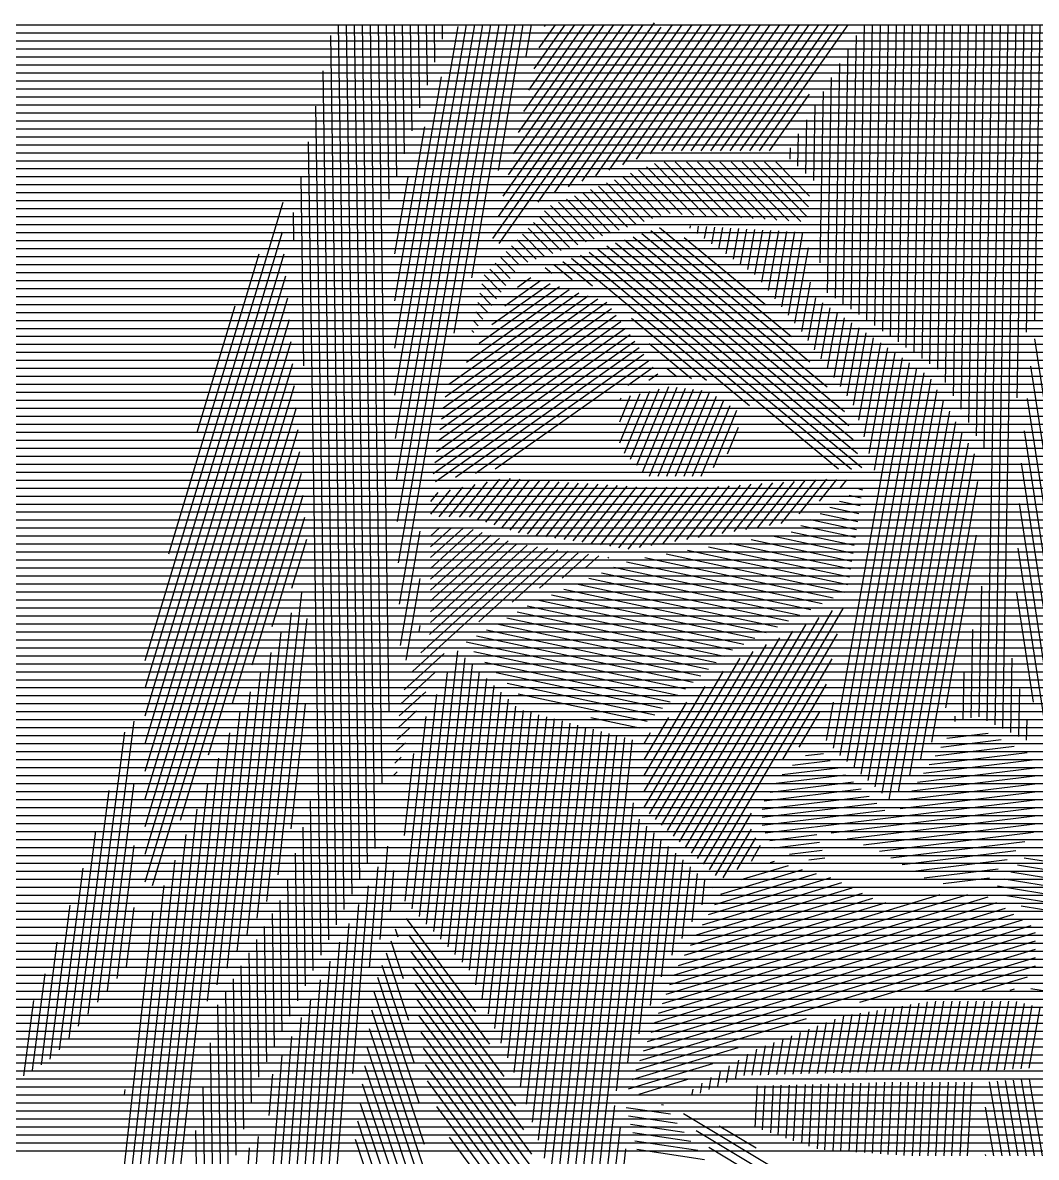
# Model space of a CAD drawing. Header units: inches. Extents: x 2353 to 7560, y 2047 to 3875.
# Drawn here: x 6715.1 to 7003.5, y 2293 to 2615.8 of the extents above; entities that cross this region are included whole.
import ezdxf

# ---------------------------------------------------------------- set-up
doc = ezdxf.new("R2010")
doc.units = ezdxf.units.IN
doc.header["$MEASUREMENT"] = 0
for name, color, linetype in [('Layer1', 2, 'Continuous'), ('Layer2', 3, 'Continuous'), ('Layer3', 4, 'Continuous'), ('Layer4', 5, 'Continuous'), ('offsets', 1, 'Continuous')]:
    doc.layers.add(name, color=color, linetype=linetype)

msp = doc.modelspace()

# ---------------------------------------------------------------- linework, layer by layer
at = {"layer": 'Layer1'}
for p, q in [((6894.83, 2615.85), (6850.63, 2553.02)), ((6802.69, 2612.21), (6806.53, 2363.5)), ((6804.92, 2615.21), (6808.74, 2367.84)), ((6807.19, 2615.21), (6810.94, 2372.18)), ((6809.46, 2615.21), (6813.15, 2376.52)), ((6809.46, 2615.21), (6813.15, 2376.52)), ((6811.74, 2615.21), (6815.36, 2380.86)), ((6814.01, 2615.21), (6817.35, 2399.11)), ((6816.28, 2615.21), (6819.3, 2419.63)), ((6818.55, 2615.21), (6819.32, 2565.51)), ((6820.83, 2615.21), (6821.49, 2572.03)), ((6823.1, 2615.21), (6823.66, 2578.55)), ((6823.1, 2615.21), (6823.67, 2578.56)), ((6825.37, 2615.21), (6825.83, 2585.07)), ((6827.64, 2615.21), (6828.01, 2591.59)), ((6829.91, 2615.21), (6830.18, 2598.11)), ((6832.19, 2615.21), (6832.35, 2604.64)), ((6834.46, 2615.21), (6834.52, 2611.16)), ((6891.61, 2615.21), (6848.84, 2554.43)), ((6888.83, 2615.21), (6850.47, 2560.69)), ((6886.05, 2615.21), (6851.77, 2566.49)), ((6883.27, 2615.21), (6853.23, 2572.52)), ((6880.49, 2615.21), (6854.7, 2578.55)), ((6877.71, 2615.21), (6856.16, 2584.58)), ((6874.94, 2615.21), (6857.63, 2590.61)), ((6872.16, 2615.21), (6859.09, 2596.64)), ((6869.38, 2615.21), (6860.56, 2602.67)), ((6896.69, 2614.54), (6861.67, 2564.77)), ((6866.6, 2615.21), (6862.02, 2608.7)), ((6863.82, 2615.21), (6863.49, 2614.73)), ((6899.94, 2615.21), (6866.44, 2567.59)), ((6902.72, 2615.21), (6870.32, 2569.15)), ((6905.5, 2615.21), (6874.2, 2570.72)), ((6908.28, 2615.21), (6878.08, 2572.29)), ((6911.05, 2615.21), (6881.96, 2573.85)), ((6913.83, 2615.21), (6885.84, 2575.42)), ((6916.61, 2615.21), (6889.72, 2576.98)), ((6919.39, 2615.21), (6893.6, 2578.55)), ((6922.17, 2615.21), (6896.93, 2579.34)), ((6924.95, 2615.21), (6899.71, 2579.34)), ((6927.72, 2615.21), (6902.49, 2579.34)), ((6930.5, 2615.21), (6905.27, 2579.34)), ((6933.28, 2615.21), (6908.05, 2579.34)), ((6936.06, 2615.21), (6910.83, 2579.34)), ((6938.84, 2615.21), (6913.6, 2579.34)), ((6941.62, 2615.21), (6916.38, 2579.34)), ((6944.39, 2615.21), (6919.16, 2579.34)), ((6947.17, 2615.21), (6921.94, 2579.34)), ((6949.95, 2615.21), (6924.72, 2579.34)), ((6800.58, 2602.13), (6804.33, 2359.16)), ((6938.88, 2595.52), (6927.5, 2579.34)), ((6798.46, 2592.05), (6802.12, 2354.82)), ((6796.34, 2581.98), (6799.92, 2350.48)), ((6796.34, 2581.98), (6799.92, 2350.48)), ((6794.23, 2571.9), (6795.05, 2518.18)), ((6792.11, 2561.82), (6792.23, 2554.08)), ((6905.09, 2558.07), (6904.97, 2557.36)), ((6907.38, 2557.94), (6907.02, 2555.89)), ((6909.66, 2557.8), (6909.06, 2554.43)), ((6911.94, 2557.66), (6911.11, 2552.96)), ((6914.23, 2557.53), (6913.16, 2551.49)), ((6916.51, 2557.39), (6915.21, 2550.03)), ((6918.8, 2557.26), (6917.26, 2548.56)), ((6921.08, 2557.12), (6919.3, 2547.1)), ((6923.36, 2556.98), (6921.35, 2545.63)), ((6925.65, 2556.85), (6923.4, 2544.16)), ((6927.93, 2556.71), (6925.32, 2541.96)), ((6930.21, 2556.58), (6927.21, 2539.62)), ((6932.5, 2556.44), (6929.11, 2537.29)), ((6934.78, 2556.3), (6931, 2534.96)), ((6937.06, 2556.17), (6932.9, 2532.62)), ((6938.59, 2551.75), (6934.79, 2530.29)), ((6939.18, 2542.04), (6936.69, 2527.96)), ((6940.69, 2537.57), (6938.54, 2525.4)), ((6942.75, 2536.14), (6940.38, 2522.77)), ((6944.8, 2534.72), (6942.23, 2520.15)), ((6946.86, 2533.29), (6944.07, 2517.52)), ((6948.91, 2531.86), (6945.91, 2514.9)), ((6950.97, 2530.44), (6947.76, 2512.27)), ((6953.03, 2529.01), (6949.6, 2509.65)), ((6955.08, 2527.58), (6951.44, 2507.02)), ((6957.14, 2526.16), (6952.98, 2502.7)), ((6959.19, 2524.73), (6954.46, 2497.98)), ((6961.25, 2523.31), (6955.93, 2493.26)), ((6963.3, 2521.88), (6957.4, 2488.54)), ((6965.36, 2520.45), (6945.71, 2409.43)), ((6967.41, 2519.03), (6947.65, 2407.35)), ((6969.47, 2517.6), (6949.64, 2405.55)), ((6971.52, 2516.17), (6951.63, 2403.75)), ((6898.89, 2512.21), (6889.74, 2489.79)), ((6973.52, 2514.41), (6953.62, 2401.95)), ((6890.73, 2510.26), (6884.99, 2496.19)), ((6888.01, 2509.61), (6884.99, 2502.2)), ((6885.29, 2508.96), (6884.99, 2508.22)), ((6893.45, 2510.91), (6886.26, 2493.27)), ((6896.17, 2511.56), (6888, 2491.53)), ((6901.28, 2512.05), (6891.48, 2488.05)), ((6903.61, 2511.76), (6893.39, 2486.71)), ((6905.95, 2511.47), (6895.85, 2486.71)), ((6908.28, 2511.18), (6898.3, 2486.71)), ((6910.57, 2510.76), (6900.76, 2486.71)), ((6912.49, 2509.44), (6903.21, 2486.71)), ((6975.29, 2511.37), (6955.61, 2400.15)), ((6914.4, 2508.13), (6905.66, 2486.71)), ((6916.32, 2506.81), (6908.12, 2486.71)), ((6977.06, 2508.33), (6957.59, 2398.36)), ((6918.23, 2505.49), (6911.56, 2489.13)), ((6978.83, 2505.29), (6959.58, 2396.56)), ((6918.73, 2500.68), (6915.6, 2493.01)), ((6980.6, 2502.25), (6961.57, 2394.76)), ((6982.37, 2499.22), (6964.27, 2396.98)), ((6984.14, 2496.18), (6967.42, 2401.69)), ((6985.91, 2493.14), (6970.56, 2406.4)), ((6986.82, 2485.27), (6973.7, 2411.11)), ((6986.42, 2469.96), (6977.73, 2420.86)), ((6838.86, 2437.05), (6829.96, 2359.35)), ((6840.92, 2435.09), (6832, 2357.17)), ((6842.98, 2433.13), (6834.04, 2354.99)), ((6835.87, 2430.96), (6827.92, 2361.52)), ((6845.04, 2431.17), (6836.08, 2352.82)), ((6847.11, 2429.21), (6838.11, 2350.64)), ((6849.17, 2427.25), (6840.15, 2348.47)), ((6851.23, 2425.29), (6842.18, 2346.23)), ((6832.87, 2424.68), (6825.88, 2363.7)), ((6853.29, 2423.32), (6843.99, 2342.07)), ((6945.71, 2422.48), (6943.78, 2411.55)), ((6855.36, 2421.36), (6845.8, 2337.9)), ((6857.5, 2420.11), (6847.61, 2333.74)), ((6859.72, 2419.52), (6849.42, 2329.57)), ((6861.94, 2418.92), (6851.23, 2325.41)), ((6829.86, 2418.4), (6823.85, 2365.87)), ((6864.16, 2418.33), (6853.04, 2321.24)), ((6866.38, 2417.74), (6854.85, 2317.08)), ((6868.6, 2417.14), (6856.66, 2312.91)), ((6870.82, 2416.55), (6858.4, 2308.12)), ((6873.03, 2415.95), (6860.1, 2302.98)), ((6875.25, 2415.36), (6861.8, 2297.85)), ((6877.47, 2414.77), (6863.5, 2292.71)), ((6879.69, 2414.17), (6865.2, 2287.58)), ((6881.91, 2413.58), (6866.9, 2282.44)), ((6884.13, 2412.99), (6868.6, 2277.31)), ((6886.35, 2412.39), (6870.3, 2272.18)), ((6888.57, 2411.8), (6872, 2267.04)), ((6826.37, 2407.9), (6823.7, 2384.55)), ((6796.97, 2394.43), (6797.71, 2346.14)), ((6888.8, 2393.81), (6873.99, 2264.47)), ((6794.81, 2386.95), (6795.51, 2341.8)), ((6890.55, 2389.17), (6876.03, 2262.33)), ((6892.62, 2387.24), (6883.99, 2311.87)), ((6894.68, 2385.31), (6887.21, 2319.98)), ((6896.75, 2383.37), (6890.42, 2328.09)), ((6898.82, 2381.44), (6893.64, 2336.2)), ((6792.65, 2379.47), (6793.3, 2337.46)), ((6900.88, 2379.51), (6896.85, 2344.31)), ((6902.95, 2377.58), (6899.85, 2350.49)), ((6905.02, 2375.65), (6902.68, 2355.24)), ((6907.08, 2373.72), (6905.51, 2360)), ((6790.49, 2371.99), (6791.09, 2333.12)), ((6909.15, 2371.79), (6908.34, 2364.76)), ((6911.21, 2369.86), (6911.17, 2369.52)), ((6788.31, 2366.03), (6788.89, 2328.78)), ((6786.1, 2362.32), (6786.68, 2324.44)), ((6786.1, 2362.32), (6786.68, 2324.44)), ((6783.88, 2358.61), (6784.48, 2320.1)), ((6781.67, 2354.9), (6782.27, 2315.76)), ((6779.45, 2351.19), (6780.11, 2308.41)), ((6777.24, 2347.49), (6777.96, 2300.99)), ((6775.02, 2343.78), (6775.8, 2293.58)), ((6772.81, 2340.07), (6773.64, 2286.16)), ((6772.81, 2340.07), (6773.64, 2286.16)), ((6770.59, 2336.36), (6771.48, 2278.74)), ((6768.49, 2325.5), (6769.32, 2271.33)), ((7001.49, 2315.21), (7005.24, 2293.36)), ((6766.41, 2313.03), (6767.17, 2263.91)), ((6990.09, 2314.48), (6993.72, 2293.36)), ((6992.37, 2314.62), (6996.02, 2293.36)), ((6994.65, 2314.77), (6998.33, 2293.36)), ((6996.93, 2314.92), (7000.63, 2293.36)), ((6999.21, 2315.07), (7002.94, 2293.36)), ((6883.52, 2307.73), (6878.08, 2260.19)), ((6903.12, 2305.44), (6931.4, 2288.48)), ((6989.04, 2307.18), (6991.41, 2293.36)), ((6764.33, 2300.56), (6765.01, 2256.49)), ((6885.1, 2301.56), (6880.12, 2258.06)), ((6906.73, 2300.62), (6938.93, 2281.31)), ((6913.33, 2301.96), (6923.86, 2295.65)), ((6782.12, 2298.88), (6769.26, 2118.85)), ((6910.33, 2295.81), (7000.57, 2241.69)), ((6779.61, 2295.67), (6766.58, 2113.29)), ((6886.68, 2295.39), (6882.16, 2255.92)), ((6989.04, 2293.76), (6989.1, 2293.36))]:
    msp.add_line(p, q, dxfattribs=at)
at = {"layer": 'Layer2'}
for p, q in [((6838.97, 2614.78), (6820.94, 2509.81)), ((6841.35, 2615.21), (6821.13, 2497.49)), ((6843.66, 2615.21), (6821.41, 2485.71)), ((6845.96, 2615.21), (6821.69, 2473.92)), ((6848.27, 2615.21), (6821.97, 2462.14)), ((6850.58, 2615.21), (6822.25, 2450.36)), ((6852.88, 2615.21), (6837.8, 2527.46)), ((6855.19, 2615.21), (6842.82, 2543.26)), ((6857.49, 2615.21), (6850.38, 2573.82)), ((6859.8, 2615.21), (6858.26, 2606.28)), ((6834.21, 2600.47), (6820.94, 2523.23)), ((6829.45, 2586.17), (6820.94, 2536.65)), ((6902.75, 2561.3), (6890.39, 2573.93)), ((6906.12, 2561.1), (6892.67, 2574.85)), ((6909.5, 2560.9), (6894.95, 2575.77)), ((6912.87, 2560.7), (6897.65, 2576.26)), ((6916.25, 2560.49), (6900.83, 2576.26)), ((6919.62, 2560.29), (6904.01, 2576.26)), ((6923, 2560.09), (6907.18, 2576.26)), ((6926.38, 2559.89), (6910.36, 2576.26)), ((6926.38, 2559.89), (6910.36, 2576.26)), ((6929.75, 2559.69), (6913.54, 2576.26)), ((6933.13, 2559.49), (6916.72, 2576.26)), ((6936.5, 2559.29), (6919.9, 2576.26)), ((6938.49, 2560.51), (6923.08, 2576.26)), ((6938.74, 2563.49), (6926.25, 2576.26)), ((6938.74, 2563.49), (6926.25, 2576.26)), ((6939, 2566.48), (6929.43, 2576.26)), ((6824.68, 2571.86), (6820.94, 2550.07)), ((6891.98, 2559.31), (6881.28, 2570.25)), ((6894.35, 2560.14), (6883.55, 2571.17)), ((6896.72, 2560.97), (6885.83, 2572.09)), ((6899.37, 2561.5), (6888.11, 2573.01)), ((6884.88, 2556.82), (6874.44, 2567.5)), ((6887.25, 2557.65), (6876.72, 2568.42)), ((6889.62, 2558.48), (6879, 2569.34)), ((6875.42, 2553.5), (6865.32, 2563.82)), ((6877.78, 2554.33), (6867.6, 2564.74)), ((6880.15, 2555.16), (6869.88, 2565.66)), ((6882.52, 2555.99), (6872.16, 2566.58)), ((6870.68, 2551.84), (6862.05, 2560.67)), ((6873.05, 2552.67), (6863.61, 2562.32)), ((6865.95, 2550.18), (6858.93, 2557.35)), ((6868.31, 2551.01), (6860.49, 2559.01)), ((6863.58, 2549.35), (6857.37, 2555.7)), ((6858.85, 2547.69), (6854.26, 2552.38)), ((6861.21, 2548.52), (6855.82, 2554.04)), ((6855.18, 2544.94), (6851.14, 2549.07)), ((6856.48, 2546.86), (6852.7, 2550.73)), ((6852.58, 2541.1), (6848.03, 2545.75)), ((6853.88, 2543.02), (6849.59, 2547.41)), ((6849.97, 2537.27), (6845.79, 2541.54)), ((6851.27, 2539.18), (6846.47, 2544.1)), ((6848.67, 2535.35), (6845.22, 2538.88)), ((6847.37, 2533.43), (6844.65, 2536.21)), ((6846.07, 2531.51), (6844.08, 2533.55)), ((6844.76, 2529.59), (6843.5, 2530.88)), ((6843.46, 2527.67), (6842.93, 2528.22)), ((6840.27, 2483.65), (6833.55, 2475.23)), ((6843.78, 2484.41), (6836.42, 2475.19)), ((6847.29, 2485.16), (6839.29, 2475.14)), ((6850.8, 2485.91), (6842.16, 2475.09)), ((6853.85, 2486.09), (6844.56, 2474.45)), ((6856.61, 2485.91), (6846.86, 2473.7)), ((6859.38, 2485.73), (6849.16, 2472.94)), ((6862.14, 2485.56), (6851.47, 2472.18)), ((6864.91, 2485.38), (6853.77, 2471.43)), ((6867.67, 2485.2), (6856.08, 2470.67)), ((6870.44, 2485.02), (6858.65, 2470.26)), ((6873.21, 2484.85), (6861.26, 2469.88)), ((6875.97, 2484.67), (6863.86, 2469.5)), ((6878.74, 2484.49), (6866.46, 2469.12)), ((6881.5, 2484.31), (6869.07, 2468.73)), ((6884.27, 2484.13), (6871.67, 2468.35)), ((6887.03, 2483.96), (6874.27, 2467.97)), ((6889.8, 2483.78), (6876.88, 2467.59)), ((6892.59, 2483.63), (6879.48, 2467.21)), ((6895.49, 2483.63), (6882.08, 2466.83)), ((6898.4, 2483.63), (6884.68, 2466.44)), ((6901.31, 2483.63), (6887.29, 2466.06)), ((6904.22, 2483.63), (6890.54, 2466.5)), ((6907.12, 2483.63), (6893.91, 2467.07)), ((6910.05, 2483.65), (6897.27, 2467.64)), ((6913.12, 2483.86), (6900.63, 2468.21)), ((6916.2, 2484.07), (6904, 2468.78)), ((6919.27, 2484.28), (6907.36, 2469.35)), ((6922.34, 2484.48), (6910.72, 2469.92)), ((6925.42, 2484.69), (6914.08, 2470.49)), ((6928.49, 2484.9), (6917.45, 2471.07)), ((6931.57, 2485.11), (6920.81, 2471.64)), ((6934.64, 2485.32), (6924.17, 2472.21)), ((6937.71, 2485.53), (6927.54, 2472.78)), ((6940.79, 2485.74), (6930.9, 2473.35)), ((6943.86, 2485.94), (6935.95, 2476.03)), ((6946.71, 2485.87), (6941.8, 2479.72)), ((6949.53, 2485.76), (6947.66, 2483.42)), ((6836.76, 2482.9), (6831.2, 2475.94)), ((6833.25, 2482.14), (6831.2, 2479.58)), ((6828.12, 2471.13), (6822.53, 2438.57)), ((6828.12, 2457.71), (6824.13, 2434.44)), ((6794.48, 2453.57), (6784.53, 2365.71)), ((6791.56, 2447.93), (6781.71, 2360.98)), ((6945.44, 2448.52), (6905.35, 2379.55)), ((6948.45, 2449.16), (6907.06, 2377.96)), ((6795.95, 2446.32), (6787.69, 2373.36)), ((6828.12, 2444.29), (6827.82, 2442.54)), ((6937.94, 2444.65), (6901.95, 2382.74)), ((6941.69, 2446.58), (6903.65, 2381.14)), ((6788.63, 2442.3), (6778.89, 2356.26)), ((6934.19, 2442.72), (6900.24, 2384.33)), ((6946.9, 2441.97), (6908.76, 2376.37)), ((6926.69, 2438.86), (6896.84, 2387.51)), ((6930.44, 2440.79), (6898.54, 2385.92)), ((6785.71, 2436.66), (6776.06, 2351.53)), ((6919.18, 2434.99), (6893.43, 2390.69)), ((6922.93, 2436.92), (6895.13, 2389.1)), ((6945.34, 2434.78), (6910.46, 2374.78)), ((6782.78, 2431.02), (6773.24, 2346.8)), ((6914.41, 2431.3), (6891.88, 2392.54)), ((6779.86, 2425.39), (6770.42, 2342.08)), ((6909.23, 2426.91), (6891.88, 2397.06)), ((6943.79, 2427.59), (6931.35, 2406.18)), ((6795.47, 2421.89), (6791.45, 2386.43)), ((6904.05, 2422.52), (6891.88, 2401.58)), ((6776.93, 2419.75), (6767.6, 2337.35)), ((6941.84, 2419.72), (6935.99, 2409.65)), ((6898.87, 2418.13), (6891.88, 2406.11)), ((6773.97, 2413.76), (6751.69, 2217.1)), ((6893.69, 2413.74), (6891.88, 2410.63)), ((6770.86, 2406.51), (6750.17, 2223.91)), ((6767.75, 2399.27), (6748.66, 2230.73)), ((6764.64, 2392.02), (6747.15, 2237.55)), ((6922.44, 2390.86), (6912.17, 2373.19)), ((6922.44, 2386.34), (6914.38, 2372.48)), ((6761.54, 2384.78), (6745.63, 2244.36)), ((6923.61, 2383.83), (6918.37, 2374.82)), ((6924.97, 2381.65), (6922.37, 2377.17)), ((6758.43, 2377.53), (6744.12, 2251.18)), ((6755.32, 2370.28), (6744, 2270.38)), ((6752.21, 2363.04), (6744, 2290.57)), ((6824.29, 2360.89), (6843.99, 2334.34)), ((6824.89, 2356.28), (6847.99, 2325.14)), ((6825.48, 2351.66), (6851.99, 2315.93)), ((6826.07, 2347.05), (6855.31, 2307.64)), ((6826.67, 2342.44), (6857.59, 2300.76)), ((6827.26, 2337.83), (6859.87, 2293.87)), ((6958.23, 2334.78), (6955.11, 2317.23)), ((6960.61, 2335.19), (6957.43, 2317.3)), ((6962.99, 2335.6), (6959.75, 2317.37)), ((6965.37, 2336), (6962.06, 2317.39)), ((6967.75, 2336.41), (6964.37, 2317.39)), ((6970.13, 2336.82), (6966.68, 2317.39)), ((6972.51, 2337.23), (6968.99, 2317.39)), ((6974.85, 2337.4), (6971.29, 2317.39)), ((6977.16, 2337.4), (6973.6, 2317.39)), ((6979.47, 2337.4), (6975.91, 2317.39)), ((6981.78, 2337.4), (6978.22, 2317.39)), ((6984.08, 2337.4), (6980.53, 2317.39)), ((6986.39, 2337.4), (6982.83, 2317.39)), ((6988.7, 2337.4), (6985.14, 2317.39)), ((6991.01, 2337.4), (6987.45, 2317.39)), ((6993.32, 2337.4), (6989.78, 2317.54)), ((6995.62, 2337.4), (6992.12, 2317.7)), ((6997.91, 2337.25), (6994.45, 2317.85)), ((7000.11, 2336.7), (6996.79, 2318)), ((7002.32, 2336.14), (6999.12, 2318.15)), ((7004.53, 2335.59), (7001.46, 2318.3)), ((6827.85, 2333.21), (6862.15, 2286.99)), ((6943.77, 2331.32), (6941.19, 2316.84)), ((6946.24, 2332.27), (6943.51, 2316.9)), ((6948.71, 2333.14), (6945.83, 2316.97)), ((6951.09, 2333.55), (6948.15, 2317.03)), ((6953.47, 2333.96), (6950.47, 2317.1)), ((6955.85, 2334.37), (6952.79, 2317.17)), ((6828.44, 2328.6), (6864.43, 2280.11)), ((6936.34, 2328.48), (6934.23, 2316.64)), ((6938.81, 2329.43), (6936.55, 2316.7)), ((6941.29, 2330.37), (6938.87, 2316.77)), ((6928.91, 2325.64), (6927.27, 2316.44)), ((6931.39, 2326.58), (6929.59, 2316.5)), ((6933.86, 2327.53), (6931.91, 2316.57)), ((6829.04, 2323.99), (6866.71, 2273.22)), ((6921.39, 2322.28), (6920.31, 2316.21)), ((6923.96, 2323.74), (6922.63, 2316.31)), ((6926.43, 2324.69), (6924.95, 2316.37)), ((6829.63, 2319.38), (6868.99, 2266.34)), ((6916.19, 2318.99), (6915.34, 2314.22)), ((6918.79, 2320.63), (6917.82, 2315.22)), ((6910.98, 2315.69), (6910.37, 2312.22)), ((6913.58, 2317.34), (6912.85, 2313.22)), ((6744.17, 2312.22), (6744, 2310.76)), ((6830.22, 2314.76), (6914.14, 2201.67)), ((6905.78, 2312.39), (6905.53, 2310.96)), ((6908.38, 2314.04), (6907.88, 2311.23)), ((6832.88, 2307.37), (6929.32, 2177.4)), ((6836.51, 2298.67), (6927.6, 2175.91))]:
    msp.add_line(p, q, dxfattribs=at)
at = {"layer": 'Layer3'}
for p, q in [((6789.13, 2564.66), (6749.87, 2434.27)), ((6896.34, 2557.57), (6933.87, 2526.54)), ((6788.97, 2556.23), (6749.87, 2426.39)), ((6886.33, 2554.06), (6950.22, 2501.22)), ((6888.83, 2554.94), (6948.93, 2505.23)), ((6891.34, 2555.81), (6944, 2512.26)), ((6893.84, 2556.69), (6939.06, 2519.29)), ((6903.32, 2554.75), (6926.58, 2535.51)), ((6878.81, 2551.43), (6953.93, 2489.3)), ((6881.32, 2552.3), (6952.7, 2493.27)), ((6883.82, 2553.18), (6951.46, 2497.25)), ((6789.46, 2549.98), (6749.87, 2418.51)), ((6782.33, 2549.93), (6756.62, 2464.58)), ((6868.8, 2547.91), (6877.26, 2540.92)), ((6871.3, 2548.79), (6921.92, 2506.93)), ((6873.81, 2549.67), (6947.25, 2488.93)), ((6876.31, 2550.55), (6951, 2488.78)), ((6863.79, 2546.16), (6865.69, 2544.59)), ((6866.29, 2547.04), (6871.48, 2542.75)), ((6789.95, 2543.73), (6749.87, 2410.63)), ((6790.44, 2537.49), (6749.87, 2402.75)), ((6775.52, 2535.2), (6764.7, 2499.26)), ((6888.37, 2531.73), (6909.68, 2514.11)), ((6790.94, 2531.24), (6749.87, 2394.86)), ((7020.67, 2410.8), (7003.09, 2525.89)), ((6791.43, 2524.99), (6749.87, 2386.98)), ((6893.43, 2524.59), (6905.48, 2514.63)), ((6791.92, 2518.74), (6749.87, 2379.1)), ((6898.5, 2517.45), (6901.29, 2515.15)), ((7018.4, 2410.61), (7001.98, 2518.1)), ((6792.41, 2512.5), (6749.87, 2371.22)), ((7016.13, 2410.42), (7001.09, 2508.89)), ((6792.9, 2506.25), (6751.94, 2370.22)), ((6793.4, 2500), (6759.91, 2388.8)), ((7013.86, 2410.23), (7000.2, 2499.68)), ((6793.89, 2493.75), (6767.88, 2407.37)), ((6793.89, 2493.75), (6767.88, 2407.37)), ((7011.59, 2410.04), (6999.31, 2490.46)), ((6794.38, 2487.51), (6774.69, 2422.11)), ((6794.87, 2481.26), (6780.34, 2433)), ((7009.32, 2409.86), (6998.75, 2479.04)), ((6795.36, 2475.01), (6785.99, 2443.89)), ((6831.2, 2469.76), (6833.83, 2472.15)), ((6831.2, 2466.68), (6837.14, 2472.09)), ((6831.2, 2463.61), (6840.45, 2472.04)), ((6831.2, 2460.53), (6843.35, 2471.6)), ((6831.2, 2457.46), (6845.83, 2470.79)), ((6795.85, 2468.77), (6791.64, 2454.79)), ((6830.85, 2441.76), (6858.69, 2467.14)), ((6831.2, 2454.38), (6848.31, 2469.98)), ((6831.2, 2451.31), (6850.79, 2469.16)), ((6831.2, 2448.23), (6853.27, 2468.35)), ((6831.2, 2445.16), (6855.78, 2467.57)), ((6826.05, 2431.23), (6864.5, 2466.29)), ((6828.45, 2436.5), (6861.59, 2466.72)), ((6844.88, 2445.32), (6867.4, 2465.86)), ((6854.43, 2450.95), (6870.31, 2465.44)), ((6862.17, 2454.94), (6873.22, 2465.01)), ((6868.67, 2457.79), (6876.12, 2464.59)), ((6875.17, 2460.65), (6879.03, 2464.16)), ((6881.68, 2463.5), (6881.93, 2463.73)), ((7007.05, 2409.67), (6998.39, 2466.34)), ((7002.79, 2422.47), (6998.03, 2453.64)), ((6823.64, 2425.96), (6835.04, 2436.35)), ((6822.62, 2421.95), (6832.42, 2430.9)), ((6822.3, 2418.59), (6829.81, 2425.44)), ((6821.98, 2415.22), (6827.2, 2419.98)), ((6821.66, 2411.85), (6825.2, 2415.08)), ((6821.33, 2408.48), (6824.03, 2410.94)), ((6821.01, 2405.12), (6822.86, 2406.8)), ((6820.69, 2401.75), (6821.68, 2402.65)), ((6818.91, 2381.51), (6816.71, 2354.97)), ((6927.91, 2376.85), (6929.03, 2377.19)), ((6816.14, 2375.6), (6813.76, 2346.87)), ((6820.62, 2374.61), (6819.66, 2363.07)), ((6912.03, 2364.94), (6941.05, 2373.7)), ((6913.76, 2367.83), (6937.05, 2374.87)), ((6919.6, 2371.97), (6933.04, 2376.03)), ((6813.41, 2370.24), (6808.99, 2316.76)), ((6908.59, 2359.15), (6948.24, 2371.13)), ((6910.31, 2362.04), (6945.06, 2372.54)), ((6898.22, 2339.4), (6989.82, 2367.08)), ((6899.29, 2342.1), (6984.04, 2367.7)), ((6900.36, 2344.79), (6976.19, 2367.7)), ((6905.14, 2353.36), (6954.12, 2368.16)), ((6906.86, 2356.25), (6951.18, 2369.64)), ((6810.69, 2364.88), (6797.8, 2209.05)), ((6896.08, 2334.01), (6994.74, 2363.81)), ((6897.15, 2336.7), (6992.28, 2365.44)), ((6901.7, 2347.57), (6960.85, 2365.44)), ((6903.42, 2350.46), (6957.05, 2366.67)), ((6893.94, 2328.61), (6999.66, 2360.55)), ((6895.01, 2331.31), (6997.2, 2362.18)), ((6807.97, 2359.52), (6796.14, 2216.5)), ((6892.87, 2325.91), (7002.12, 2358.92)), ((6805.24, 2354.16), (6794.47, 2223.95)), ((6890.73, 2320.52), (7003.33, 2354.54)), ((6891.8, 2323.22), (7003.33, 2356.91)), ((6953.35, 2337.07), (7003.33, 2352.17)), ((6802.52, 2348.8), (6792.81, 2231.4)), ((6971.55, 2340.19), (7003.33, 2349.79)), ((6980.35, 2340.48), (7003.33, 2347.42)), ((6988.21, 2340.48), (7001.01, 2344.34)), ((6799.8, 2343.45), (6791.15, 2238.85)), ((6797.07, 2338.09), (6789.48, 2246.29)), ((6996.07, 2340.48), (6997.32, 2340.86)), ((6794.35, 2332.73), (6787.82, 2253.74)), ((6889.67, 2317.82), (6938.18, 2332.48)), ((6791.63, 2327.37), (6786.15, 2261.19)), ((6788.9, 2322.01), (6785.2, 2277.25)), ((6888.6, 2315.13), (6918.69, 2324.22)), ((6887.53, 2312.43), (6911.53, 2319.68)), ((6786.18, 2316.65), (6785.2, 2304.82)), ((6890.51, 2310.96), (6904.37, 2315.15))]:
    msp.add_line(p, q, dxfattribs=at)
at = {"layer": 'Layer4'}
for p, q in [((6952.25, 2612.22), (6950.77, 2534.32)), ((6954.58, 2615.21), (6953.02, 2532.77)), ((6956.86, 2615.21), (6955.26, 2531.21)), ((6959.13, 2615.21), (6957.5, 2529.65)), ((6961.4, 2615.21), (6959.75, 2528.1)), ((6963.68, 2615.21), (6961.99, 2526.54)), ((6965.95, 2615.21), (6964.23, 2524.98)), ((6968.22, 2615.21), (6966.47, 2523.43)), ((6970.49, 2615.21), (6968.72, 2521.87)), ((6972.77, 2615.21), (6970.96, 2520.31)), ((6975.04, 2615.21), (6973.2, 2518.76)), ((6977.31, 2615.21), (6975.45, 2517.2)), ((6979.58, 2615.21), (6977.65, 2513.43)), ((6981.86, 2615.21), (6979.85, 2509.66)), ((6984.13, 2615.21), (6982.05, 2505.88)), ((6986.4, 2615.21), (6984.25, 2502.1)), ((6988.67, 2615.21), (6986.45, 2498.32)), ((6990.95, 2615.21), (6988.65, 2494.55)), ((6993.22, 2615.21), (6989.45, 2417.19)), ((6995.49, 2615.21), (6991.71, 2416.07)), ((6997.77, 2615.21), (6993.96, 2414.96)), ((7000.04, 2615.21), (6998.02, 2509.13)), ((7002.31, 2615.21), (7000.65, 2527.77)), ((7004.58, 2615.21), (7002.99, 2531.22)), ((6949.91, 2608.22), (6948.53, 2535.88)), ((6947.56, 2604.22), (6946.29, 2537.44)), ((6945.21, 2600.22), (6944.04, 2538.99)), ((6942.86, 2596.22), (6941.93, 2547.5)), ((6940.51, 2592.22), (6940.11, 2570.92)), ((6938.16, 2588.22), (6937.87, 2572.95)), ((6935.81, 2584.22), (6935.64, 2574.99)), ((6933.47, 2580.22), (6933.4, 2577.02)), ((6865.2, 2541.51), (6848.66, 2529.85)), ((6862.48, 2542.37), (6852.28, 2535.18)), ((6859.76, 2543.24), (6855.9, 2540.52)), ((6876.07, 2538.06), (6835.3, 2509.31)), ((6873.35, 2538.92), (6836.4, 2512.86)), ((6870.64, 2539.79), (6841.42, 2519.18)), ((6867.92, 2540.65), (6845.04, 2524.52)), ((6881.38, 2536.25), (6834.34, 2503.06)), ((6878.79, 2537.2), (6834.82, 2506.18)), ((6884.01, 2532.54), (6833.37, 2496.82)), ((6882.7, 2534.39), (6833.85, 2499.94)), ((6886.65, 2528.83), (6832.4, 2490.58)), ((6885.33, 2530.69), (6832.89, 2493.7)), ((6887.96, 2526.98), (6831.92, 2487.45)), ((6889.28, 2525.13), (6832.6, 2485.15)), ((6890.59, 2523.28), (6838.27, 2486.37)), ((6891.91, 2521.42), (6843.94, 2487.59)), ((6893.22, 2519.57), (6849.61, 2488.81)), ((6894.54, 2517.72), (6887.29, 2512.6)), ((6895.85, 2515.86), (6893.25, 2514.03)), ((6867.17, 2503.85), (6867.87, 2503.7)), ((6953.01, 2483.15), (6954.09, 2482.92)), ((6950.26, 2481.41), (6953.75, 2480.66)), ((6944.76, 2477.94), (6953.08, 2476.16)), ((6947.51, 2479.68), (6953.42, 2478.41)), ((6939.26, 2474.47), (6952.41, 2471.66)), ((6942.01, 2476.21), (6952.75, 2473.91)), ((6933.76, 2471), (6951.74, 2467.15)), ((6936.51, 2472.74), (6952.08, 2469.4)), ((6916.36, 2467.76), (6950.73, 2460.4)), ((6922.42, 2468.78), (6951.07, 2462.65)), ((6928.47, 2469.81), (6951.4, 2464.9)), ((6898.2, 2464.67), (6948.98, 2453.8)), ((6904.26, 2465.7), (6949.91, 2455.93)), ((6910.31, 2466.73), (6950.39, 2458.15)), ((6883.37, 2460.88), (6939.42, 2448.88)), ((6886.93, 2462.44), (6942.6, 2450.52)), ((6892.15, 2463.65), (6945.79, 2452.16)), ((6876.25, 2457.76), (6933.04, 2445.59)), ((6879.81, 2459.32), (6936.23, 2447.24)), ((6869.13, 2454.63), (6926.67, 2442.31)), ((6872.69, 2456.19), (6929.86, 2443.95)), ((6987.91, 2455.45), (6987.2, 2418.3)), ((6862.02, 2451.51), (6920.29, 2439.03)), ((6865.58, 2453.07), (6923.48, 2440.67)), ((6855.81, 2448.19), (6914.69, 2435.58)), ((6858.7, 2449.9), (6917.11, 2437.39)), ((6850.02, 2444.78), (6910.32, 2431.87)), ((6852.92, 2446.49), (6912.5, 2433.73)), ((6844.24, 2441.37), (6905.94, 2428.16)), ((6847.13, 2443.08), (6908.13, 2430.02)), ((6985.4, 2443.12), (6984.93, 2418.06)), ((6841.35, 2439.67), (6903.75, 2426.31)), ((6843.51, 2436.88), (6901.56, 2424.45)), ((6996.61, 2435), (6996.21, 2413.85)), ((6846.66, 2433.88), (6899.37, 2422.6)), ((6849.82, 2430.88), (6897.18, 2420.74)), ((6982.89, 2430.79), (6982.64, 2417.54)), ((6852.97, 2427.89), (6894.99, 2418.89)), ((6998.72, 2426.24), (6998.46, 2412.73)), ((6856.12, 2424.89), (6892.81, 2417.03)), ((6980.39, 2418.47), (6980.36, 2417.02)), ((6746.79, 2417.06), (6736.42, 2337.06)), ((6876.83, 2418.13), (6890.62, 2415.18)), ((7000.82, 2417.49), (7000.71, 2411.62)), ((6744.1, 2413.96), (6733.69, 2333.67)), ((6989.85, 2413.55), (6978.07, 2412.11)), ((6997.27, 2409.89), (6974.75, 2407.13)), ((6993.56, 2411.72), (6976.41, 2409.62)), ((6944.9, 2405.76), (6934.17, 2404.45)), ((6943.01, 2407.82), (6937.84, 2407.19)), ((7003.17, 2406.03), (6971.42, 2402.14)), ((7000.98, 2408.05), (6973.08, 2404.63)), ((6947.05, 2403.74), (6931.25, 2401.8)), ((7003.17, 2403.74), (6969.76, 2399.65)), ((6746.79, 2399.39), (6739.15, 2340.45)), ((6951.51, 2399.7), (6927.82, 2396.8)), ((6949.28, 2401.72), (6929.54, 2399.3)), ((7003.17, 2399.16), (6966.43, 2394.66)), ((7003.17, 2401.45), (6968.09, 2397.16)), ((6739.65, 2397.36), (6730.96, 2330.28)), ((6953.74, 2397.69), (6926.11, 2394.3)), ((7003.17, 2396.87), (6964.77, 2392.17)), ((6955.97, 2395.67), (6925.52, 2391.94)), ((6958.2, 2393.65), (6925.52, 2389.65)), ((7003.17, 2394.58), (6940.55, 2386.91)), ((6960.43, 2391.64), (6925.52, 2387.36)), ((7003.17, 2392.29), (6945.15, 2385.19)), ((7003.17, 2390), (6949.76, 2383.46)), ((6940.36, 2386.89), (6926.4, 2385.18)), ((7003.17, 2387.72), (6954.36, 2381.74)), ((6735.86, 2385.79), (6728.23, 2326.89)), ((6941.12, 2384.69), (6927.73, 2383.05)), ((7002.75, 2385.38), (6958.96, 2380.01)), ((6746.79, 2381.71), (6741.88, 2343.84)), ((6941.88, 2382.5), (6929.05, 2380.93)), ((6942.64, 2380.3), (6933.31, 2379.16)), ((7000.25, 2382.78), (6962.17, 2378.12)), ((6997.75, 2380.18), (6965.34, 2376.21)), ((6943.4, 2378.11), (6938.86, 2377.55)), ((6995.25, 2377.59), (6968.51, 2374.31)), ((7000.11, 2378.19), (7005.55, 2377.29)), ((6732.2, 2375.25), (6725.5, 2323.5)), ((6992.74, 2374.99), (6971.68, 2372.41)), ((6996.28, 2374.23), (7083.96, 2359.6)), ((6998.2, 2376.21), (7081.87, 2362.26)), ((6990.24, 2372.4), (6977.07, 2370.78)), ((6992.46, 2370.26), (7088.15, 2354.3)), ((6994.37, 2372.24), (7086.06, 2356.95)), ((6994.62, 2367.59), (7090.24, 2351.65)), ((6728.55, 2364.71), (6722.87, 2320.9)), ((6746.79, 2364.04), (6744.61, 2347.22)), ((6999.26, 2364.51), (7092.33, 2348.99)), ((6821.1, 2358.01), (6821.85, 2355.71)), ((6724.89, 2354.17), (6720.37, 2319.32)), ((6819.84, 2354.56), (6823.38, 2343.83)), ((6818.58, 2351.11), (6824.91, 2331.94)), ((6817.33, 2347.66), (6826.44, 2320.06)), ((6721.43, 2345.18), (6717.87, 2317.74)), ((6816.07, 2344.22), (6827.93, 2308.28)), ((7001.98, 2341.02), (7104.04, 2324.01)), ((6815.02, 2340.15), (6829.37, 2296.66)), ((6718.16, 2337.61), (6715.38, 2316.16)), ((6814.36, 2334.89), (6830.81, 2285.04)), ((6813.71, 2329.64), (6832.25, 2273.42)), ((6813.05, 2324.38), (6835.39, 2256.67)), ((6812.39, 2319.12), (6843.32, 2225.36)), ((6811.73, 2313.86), (6846.45, 2208.62)), ((6924.14, 2313.27), (6923.44, 2301.47)), ((6926.3, 2313.33), (6925.54, 2300.74)), ((6928.67, 2313.4), (6927.87, 2299.94)), ((6930.83, 2313.46), (6929.98, 2299.21)), ((6933.2, 2313.53), (6932.3, 2298.4)), ((6935.36, 2313.59), (6934.41, 2297.68)), ((6937.74, 2313.65), (6936.73, 2296.87)), ((6939.89, 2313.72), (6938.84, 2296.14)), ((6942.27, 2313.78), (6941.16, 2295.34)), ((6944.42, 2313.85), (6943.3, 2295.11)), ((6946.8, 2313.91), (6945.66, 2294.94)), ((6948.95, 2313.97), (6947.8, 2294.78)), ((6951.33, 2314.04), (6950.16, 2294.61)), ((6953.48, 2314.1), (6952.31, 2294.46)), ((6955.86, 2314.17), (6954.67, 2294.28)), ((6958.02, 2314.23), (6956.81, 2294.13)), ((6960.39, 2314.3), (6959.17, 2293.96)), ((6962.54, 2314.31), (6961.31, 2293.8)), ((6964.92, 2314.31), (6963.68, 2293.63)), ((6967.07, 2314.31), (6965.82, 2293.47)), ((6969.44, 2314.31), (6968.18, 2293.36)), ((6971.59, 2314.31), (6970.33, 2293.36)), ((6973.96, 2314.31), (6972.71, 2293.36)), ((6976.11, 2314.31), (6974.86, 2293.36)), ((6978.49, 2314.31), (6977.23, 2293.36)), ((6980.64, 2314.31), (6979.38, 2293.36)), ((6983.01, 2314.31), (6981.75, 2293.36)), ((6985.16, 2314.31), (6983.9, 2293.36)), ((6811.08, 2308.6), (6848.48, 2195.23)), ((6899.45, 2305.2), (6886.86, 2307.08)), ((6897.51, 2307.79), (6896.91, 2307.88)), ((6810.42, 2303.34), (6850.51, 2181.84)), ((6901.38, 2302.62), (6887.48, 2304.69)), ((6903.32, 2300.03), (6888.09, 2302.3)), ((6905.26, 2297.44), (6888.7, 2299.91)), ((6809.76, 2298.08), (6852.53, 2168.45)), ((6907.2, 2294.85), (6889.31, 2297.53)), ((6909.14, 2292.27), (6889.92, 2295.14))]:
    msp.add_line(p, q, dxfattribs=at)
at = {"layer": 'offsets'}
for p, q in [((6472.11, 2615.21), (7560.49, 2615.21)), ((6472.11, 2612.94), (7560.49, 2612.94)), ((6472.11, 2610.66), (7560.49, 2610.66)), ((6472.11, 2608.39), (7560.49, 2608.39)), ((6472.11, 2606.12), (7560.49, 2606.12)), ((6472.11, 2603.85), (7560.49, 2603.85)), ((6472.11, 2601.57), (7560.49, 2601.57)), ((6472.11, 2599.3), (7560.49, 2599.3)), ((6472.11, 2597.03), (7560.49, 2597.03)), ((6472.11, 2594.76), (7560.49, 2594.76)), ((6472.11, 2592.49), (7560.49, 2592.49)), ((6472.11, 2590.21), (7560.49, 2590.21)), ((6472.11, 2587.94), (7560.49, 2587.94)), ((6472.11, 2585.67), (7560.49, 2585.67)), ((6472.11, 2583.4), (7560.49, 2583.4)), ((6472.11, 2581.12), (7560.49, 2581.12)), ((6472.11, 2578.85), (7560.49, 2578.85)), ((6472.11, 2576.58), (7560.49, 2576.58)), ((6472.11, 2574.31), (7560.49, 2574.31)), ((6472.11, 2572.03), (7560.49, 2572.03)), ((6472.11, 2569.76), (7560.49, 2569.76)), ((6472.11, 2567.49), (7560.49, 2567.49)), ((6472.11, 2565.22), (7560.49, 2565.22)), ((6472.11, 2562.95), (7560.49, 2562.95)), ((6472.11, 2560.67), (7560.49, 2560.67)), ((6472.11, 2558.4), (7560.49, 2558.4)), ((6472.11, 2556.13), (7560.49, 2556.13)), ((6472.11, 2553.86), (7560.49, 2553.86)), ((6472.11, 2551.58), (7560.49, 2551.58)), ((6472.11, 2549.31), (7560.49, 2549.31)), ((6472.11, 2547.04), (7560.49, 2547.04)), ((6472.11, 2544.77), (7560.49, 2544.77)), ((6472.11, 2542.5), (7560.49, 2542.5)), ((6472.11, 2540.22), (7560.49, 2540.22)), ((6472.11, 2537.95), (7560.49, 2537.95)), ((6472.11, 2535.68), (7560.49, 2535.68)), ((6472.11, 2533.41), (7560.49, 2533.41)), ((6472.11, 2531.13), (7560.49, 2531.13)), ((6472.11, 2528.86), (7560.49, 2528.86)), ((6472.11, 2526.59), (7560.49, 2526.59)), ((6472.11, 2524.32), (7560.49, 2524.32)), ((6472.11, 2522.04), (7560.49, 2522.04)), ((6472.11, 2519.77), (7560.49, 2519.77)), ((6472.11, 2517.5), (7560.49, 2517.5)), ((6472.11, 2515.23), (7560.49, 2515.23)), ((6472.11, 2512.96), (7560.49, 2512.96)), ((6472.11, 2510.68), (7560.49, 2510.68)), ((6472.11, 2508.41), (7560.49, 2508.41)), ((6472.11, 2506.14), (7560.49, 2506.14)), ((6472.11, 2503.87), (7560.49, 2503.87)), ((6472.11, 2501.59), (7560.49, 2501.59)), ((6472.11, 2499.32), (7560.49, 2499.32)), ((6472.11, 2497.05), (7560.49, 2497.05)), ((6472.11, 2494.78), (7560.49, 2494.78)), ((6472.11, 2492.51), (7560.49, 2492.51)), ((6472.11, 2490.23), (7560.49, 2490.23)), ((6472.11, 2487.96), (7560.49, 2487.96)), ((6472.11, 2485.69), (7560.49, 2485.69)), ((6472.11, 2483.42), (7560.49, 2483.42)), ((6472.11, 2481.14), (7560.49, 2481.14)), ((6472.11, 2478.87), (7560.49, 2478.87)), ((6472.11, 2476.6), (7560.49, 2476.6)), ((6472.11, 2474.33), (7560.49, 2474.33)), ((6472.11, 2472.05), (7560.49, 2472.05)), ((6472.11, 2469.78), (7560.49, 2469.78)), ((6472.11, 2467.51), (7560.49, 2467.51)), ((6472.11, 2465.24), (7560.49, 2465.24)), ((6472.11, 2462.97), (7560.49, 2462.97)), ((6472.11, 2460.69), (7560.49, 2460.69)), ((6472.11, 2458.42), (7560.49, 2458.42)), ((6472.11, 2456.15), (7560.49, 2456.15)), ((6472.11, 2453.88), (7560.49, 2453.88)), ((6472.11, 2451.6), (7560.49, 2451.6)), ((6472.11, 2449.33), (7560.49, 2449.33)), ((6472.11, 2447.06), (7560.49, 2447.06)), ((6472.11, 2444.79), (7560.49, 2444.79)), ((6472.11, 2442.52), (7560.49, 2442.52)), ((6472.11, 2440.24), (7560.49, 2440.24)), ((6472.11, 2437.97), (7560.49, 2437.97)), ((6472.11, 2435.7), (7560.49, 2435.7)), ((6472.11, 2433.43), (7560.49, 2433.43)), ((6472.11, 2431.15), (7560.49, 2431.15)), ((6472.11, 2428.88), (7560.49, 2428.88)), ((6472.11, 2426.61), (7560.49, 2426.61)), ((6472.11, 2424.34), (7560.49, 2424.34)), ((6472.11, 2422.07), (7560.49, 2422.07)), ((6472.11, 2419.79), (7560.49, 2419.79)), ((6472.11, 2417.52), (7560.49, 2417.52)), ((6472.11, 2415.25), (7560.49, 2415.25)), ((6472.11, 2412.98), (7560.49, 2412.98)), ((6472.11, 2410.7), (7560.49, 2410.7)), ((6472.11, 2408.43), (7560.49, 2408.43)), ((6472.11, 2406.16), (7560.49, 2406.16)), ((6472.11, 2403.89), (7560.49, 2403.89)), ((6472.11, 2401.61), (7560.49, 2401.61)), ((6472.11, 2399.34), (7560.49, 2399.34)), ((6472.11, 2397.07), (7560.49, 2397.07)), ((6472.11, 2394.8), (7560.49, 2394.8)), ((6472.11, 2392.53), (7560.49, 2392.53)), ((6472.11, 2390.25), (7560.49, 2390.25)), ((6472.11, 2387.98), (7560.49, 2387.98)), ((6472.11, 2385.71), (7560.49, 2385.71)), ((6472.11, 2383.44), (7560.49, 2383.44)), ((6472.11, 2381.16), (7560.49, 2381.16)), ((6472.11, 2378.89), (7560.49, 2378.89)), ((6472.11, 2376.62), (7560.49, 2376.62)), ((6472.11, 2374.35), (7560.49, 2374.35)), ((6472.11, 2372.08), (7560.49, 2372.08)), ((6472.11, 2369.8), (7560.49, 2369.8)), ((6472.11, 2367.53), (7560.49, 2367.53)), ((6472.11, 2365.26), (7560.49, 2365.26)), ((6472.11, 2362.99), (7560.49, 2362.99)), ((6472.11, 2360.71), (7560.49, 2360.71)), ((6472.11, 2358.44), (7560.49, 2358.44)), ((6472.11, 2356.17), (7560.49, 2356.17)), ((6472.11, 2353.9), (7560.49, 2353.9)), ((6472.11, 2351.62), (7560.49, 2351.62)), ((6472.11, 2349.35), (7560.49, 2349.35)), ((6472.11, 2347.08), (7560.49, 2347.08)), ((6472.11, 2344.81), (7560.49, 2344.81)), ((6472.11, 2342.54), (7560.49, 2342.54)), ((6472.11, 2340.26), (7560.49, 2340.26)), ((6472.11, 2337.99), (7560.49, 2337.99)), ((6472.11, 2335.72), (7560.49, 2335.72)), ((6472.11, 2333.45), (7560.49, 2333.45)), ((6472.11, 2331.17), (7560.49, 2331.17)), ((6472.11, 2328.9), (7560.49, 2328.9)), ((6472.11, 2326.63), (7560.49, 2326.63)), ((6472.11, 2324.36), (7560.49, 2324.36)), ((6472.11, 2322.09), (7560.49, 2322.09)), ((6472.11, 2319.81), (7560.49, 2319.81)), ((6472.11, 2317.54), (7560.49, 2317.54)), ((6472.11, 2315.27), (7560.49, 2315.27)), ((6472.11, 2313), (7560.49, 2313)), ((6472.11, 2310.72), (7560.49, 2310.72)), ((6472.11, 2308.45), (7560.49, 2308.45)), ((6472.11, 2306.18), (7560.49, 2306.18)), ((6472.11, 2303.91), (7560.49, 2303.91)), ((6472.11, 2301.64), (7560.49, 2301.64)), ((6472.11, 2299.36), (7560.49, 2299.36)), ((6472.11, 2297.09), (7560.49, 2297.09)), ((6472.11, 2294.82), (7560.49, 2294.82))]:
    msp.add_line(p, q, dxfattribs=at)

doc.saveas('drawing.dxf')
